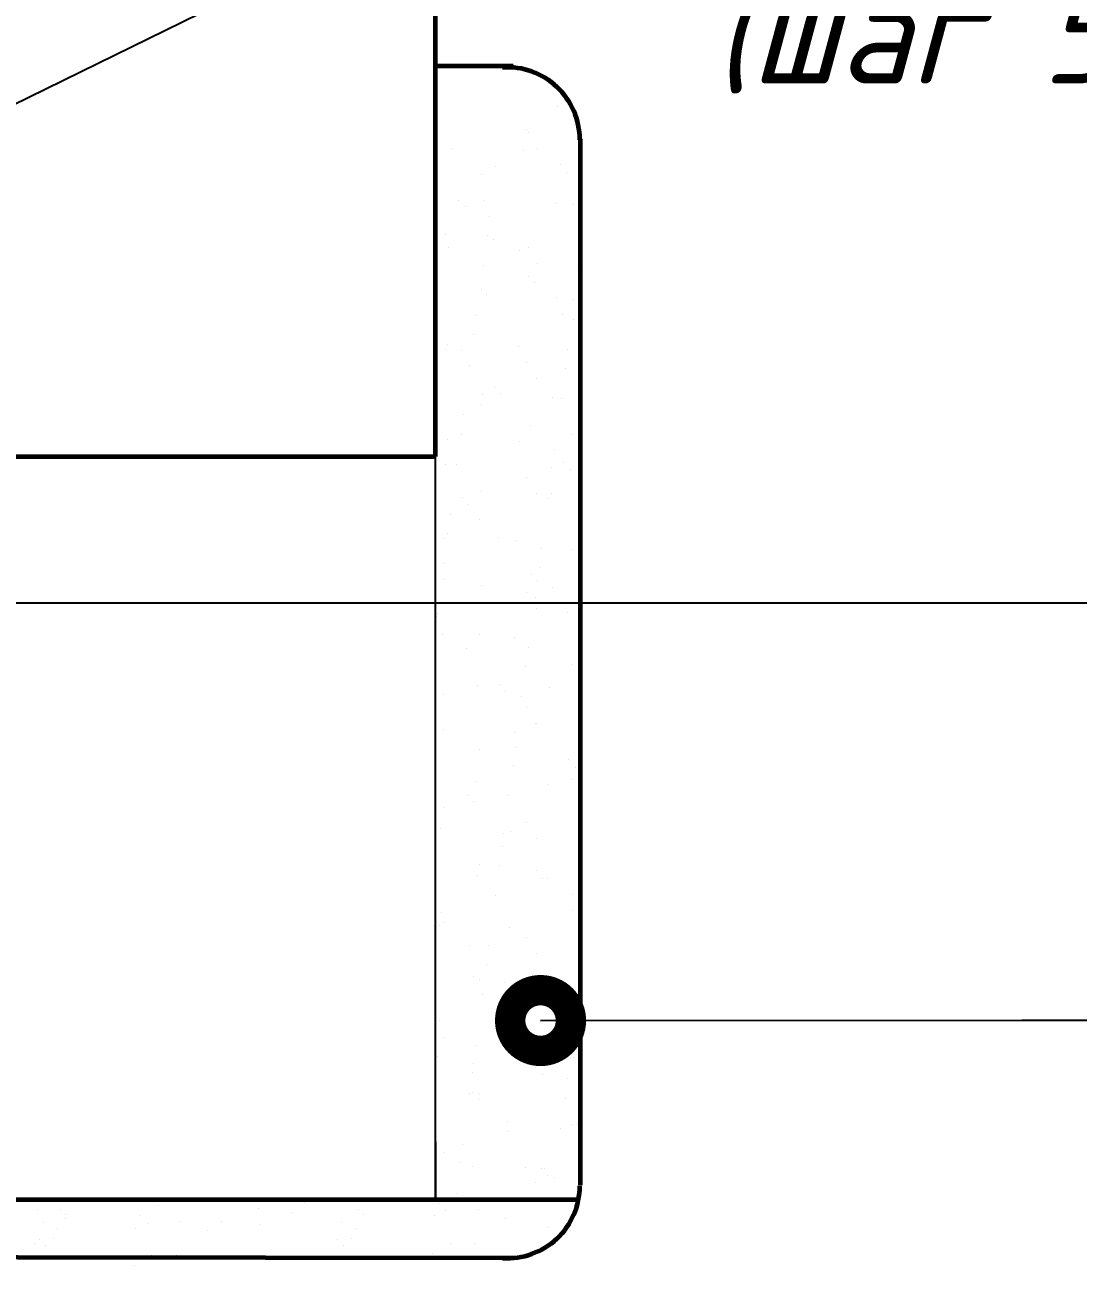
# Paper-space layout '24 (Испр)' of a CAD drawing. Header units: millimetres. Extents: x 215 to 14640, y -3257 to 166.
# Drawn here: x 1590.23 to 1626.48, y -2948.59 to -2905.9 of the extents above; entities that cross this region are included whole.
import ezdxf

# ---------------------------------------------------------------- set-up
doc = ezdxf.new("R2010")
doc.units = ezdxf.units.MM
for name, color, linetype in [('PDF _0', 7, 'Continuous'), ('PDF _Основные линии', 7, 'Continuous'), ('PDF _Текст', 7, 'Continuous')]:
    doc.layers.add(name, color=color, linetype=linetype)
doc.styles.add('PDF ISOCPEUR Italic', font='isocpeui.ttf')

psp = doc.layouts.new('24 (Испр)')

# ---------------------------------------------------------------- linework, layer by layer
at = {"lineweight": 25, "ltscale": 5}
for p, q in [((1584, -2925.795), (1626.779, -2925.795)), ((1607.972, -2940.173), (1624.542, -2940.161)), ((1624.542, -2940.161), (1679.187, -2940.161))]:
    psp.add_line(p, q, dxfattribs=at)
at = {"lineweight": 25, "ltscale": 5, "const_width": 2.09}
psp.add_lwpolyline([(1608.498, -2940.173, 1), (1607.453, -2940.173, 1)], format="xyb", close=True, dxfattribs=at)
at = {"layer": 'PDF _0', "lineweight": 25}
for points in [[(1580.363, -2913.286), (1611.546, -2897.997), (1561.272, -2912.638), (1611.546, -2897.997), (1615.546, -2897.997), (1669.762, -2897.997)], [(1604.355, -2944.344), (1604.355, -2946.345), (1604.355, -2907.317)], [(1608.568, -2908.722), (1608.568, -2908.722)], [(1607.504, -2909.488), (1607.504, -2909.488)], [(1607.547, -2909.615), (1607.547, -2909.615)], [(1604.95, -2910.169), (1604.95, -2910.169)], [(1607.376, -2910.211), (1607.376, -2910.211)], [(1607.887, -2910.169), (1607.887, -2910.169)], [(1606.44, -2910.765), (1606.44, -2910.765)], [(1608.653, -2910.722), (1608.653, -2910.722)], [(1605.929, -2911.062), (1605.929, -2911.062)], [(1608.866, -2910.977), (1608.866, -2910.977)], [(1605.163, -2911.956), (1605.163, -2911.956)], [(1606.057, -2911.956), (1606.057, -2911.956)], [(1608.525, -2912.041), (1608.525, -2912.041)], [(1609.121, -2912.084), (1609.121, -2912.084)], [(1605.376, -2912.169), (1605.376, -2912.169)], [(1606.227, -2912.509), (1606.227, -2912.509)], [(1604.355, -2912.552), (1604.355, -2912.552)], [(1604.695, -2913.105), (1604.695, -2913.105)], [(1606.142, -2913.148), (1606.142, -2913.148)], [(1606.355, -2913.276), (1606.355, -2913.276)], [(1604.823, -2913.573), (1604.823, -2913.573)], [(1607.249, -2913.659), (1607.249, -2913.659)], [(1607.547, -2913.573), (1607.547, -2913.573)], [(1606.014, -2914.169), (1606.014, -2914.169)], [(1607.887, -2914.127), (1607.887, -2914.127)], [(1607.547, -2914.552), (1607.547, -2914.552)], [(1609.249, -2914.34), (1609.249, -2914.34)], [(1605.929, -2915.021), (1605.929, -2915.021)], [(1607.759, -2914.765), (1607.759, -2914.765)], [(1606.099, -2915.191), (1606.099, -2915.191)], [(1608.525, -2915.276), (1608.525, -2915.276)], [(1609.121, -2915.361), (1609.121, -2915.361)], [(1605.759, -2915.914), (1605.759, -2915.914)], [(1608.738, -2915.872), (1608.738, -2915.872)], [(1609.121, -2916.042), (1609.121, -2916.042)], [(1605.674, -2916.553), (1605.674, -2916.553)], [(1604.695, -2917.063), (1604.695, -2917.063)], [(1604.78, -2916.893), (1604.78, -2916.893)], [(1605.248, -2917.106), (1605.248, -2917.106)], [(1607.206, -2916.978), (1607.206, -2916.978)], [(1608.908, -2917.063), (1608.908, -2917.063)], [(1605.546, -2917.617), (1605.546, -2917.617)], [(1607.504, -2917.532), (1607.504, -2917.532)], [(1607.844, -2918.085), (1607.844, -2918.085)], [(1608.823, -2917.744), (1608.823, -2917.744)], [(1606.397, -2918.383), (1606.397, -2918.383)], [(1605.972, -2918.638), (1605.972, -2918.638)], [(1606.61, -2918.596), (1606.61, -2918.596)], [(1608.398, -2918.723), (1608.398, -2918.723)], [(1608.696, -2918.766), (1608.696, -2918.766)], [(1605.333, -2919.319), (1605.333, -2919.319)], [(1605.929, -2918.979), (1605.929, -2918.979)], [(1607.632, -2919.702), (1607.632, -2919.702)], [(1604.78, -2920.17), (1604.78, -2920.17)], [(1605.248, -2920), (1605.248, -2920)], [(1609.079, -2920), (1609.079, -2920)], [(1607.249, -2920.255), (1607.249, -2920.255)], [(1608.44, -2920.511), (1608.44, -2920.511)], [(1604.695, -2921.021), (1604.695, -2921.021)], [(1605.078, -2921.021), (1605.078, -2921.021)], [(1608.781, -2920.979), (1608.781, -2920.979)], [(1607.504, -2921.49), (1607.504, -2921.49)], [(1608.355, -2921.149), (1608.355, -2921.149)], [(1608.994, -2921.192), (1608.994, -2921.192)], [(1605.291, -2922.171), (1605.291, -2922.171)], [(1605.929, -2921.958), (1605.929, -2921.958)], [(1607.844, -2922.043), (1607.844, -2922.043)], [(1608.227, -2922.213), (1608.227, -2922.213)], [(1608.355, -2922.043), (1608.355, -2922.043)], [(1604.865, -2922.766), (1604.865, -2922.766)], [(1605.504, -2922.426), (1605.504, -2922.426)], [(1605.887, -2922.937), (1605.887, -2922.937)], [(1604.652, -2923.575), (1604.652, -2923.575)], [(1604.78, -2923.405), (1604.78, -2923.405)], [(1606.525, -2923.532), (1606.525, -2923.532)], [(1607.121, -2923.66), (1607.121, -2923.66)], [(1608.015, -2923.916), (1608.015, -2923.916)], [(1609.079, -2923.958), (1609.079, -2923.958)], [(1604.652, -2924.426), (1604.652, -2924.426)], [(1607.674, -2924.809), (1607.674, -2924.809)], [(1607.93, -2924.596), (1607.93, -2924.596)], [(1604.652, -2924.98), (1604.652, -2924.98)], [(1605.929, -2925.192), (1605.929, -2925.192)], [(1607.887, -2925.022), (1607.887, -2925.022)], [(1608.398, -2925.277), (1608.398, -2925.277)], [(1607.504, -2925.448), (1607.504, -2925.448)], [(1607.802, -2925.618), (1607.802, -2925.618)], [(1604.44, -2926.171), (1604.44, -2926.171)], [(1607.844, -2926.001), (1607.844, -2926.001)], [(1608.908, -2926.129), (1608.908, -2926.129)], [(1604.397, -2926.256), (1604.397, -2926.256)], [(1604.61, -2926.895), (1604.61, -2926.895)], [(1605.887, -2926.895), (1605.887, -2926.895)], [(1607.078, -2926.98), (1607.078, -2926.98)], [(1605.419, -2927.363), (1605.419, -2927.363)], [(1607.547, -2927.32), (1607.547, -2927.32)], [(1607.461, -2928.001), (1607.461, -2928.001)], [(1609.079, -2927.916), (1609.079, -2927.916)], [(1605.802, -2928.64), (1605.802, -2928.64)], [(1606.568, -2928.597), (1606.568, -2928.597)], [(1608.27, -2928.725), (1608.27, -2928.725)], [(1604.652, -2928.938), (1604.652, -2928.938)], [(1606.78, -2928.852), (1606.78, -2928.852)], [(1607.334, -2929.023), (1607.334, -2929.023)], [(1607.504, -2929.406), (1607.504, -2929.406)], [(1607.802, -2929.959), (1607.802, -2929.959)], [(1607.844, -2929.959), (1607.844, -2929.959)], [(1604.652, -2930.172), (1604.652, -2930.172)], [(1607.078, -2930.257), (1607.078, -2930.257)], [(1605.887, -2930.853), (1605.887, -2930.853)], [(1607.121, -2930.768), (1607.121, -2930.768)], [(1608.951, -2931.193), (1608.951, -2931.193)], [(1607.036, -2931.406), (1607.036, -2931.406)], [(1609.164, -2931.449), (1609.164, -2931.449)], [(1605.759, -2931.959), (1605.759, -2931.959)], [(1608.227, -2932.044), (1608.227, -2932.044)], [(1609.079, -2931.874), (1609.079, -2931.874)], [(1605.461, -2932.427), (1605.461, -2932.427)], [(1606.866, -2932.427), (1606.866, -2932.427)], [(1604.652, -2932.853), (1604.652, -2932.853)], [(1605.674, -2932.64), (1605.674, -2932.64)], [(1607.504, -2933.364), (1607.504, -2933.364)], [(1604.525, -2933.577), (1604.525, -2933.577)], [(1606.695, -2933.747), (1606.695, -2933.747)], [(1606.951, -2933.662), (1606.951, -2933.662)], [(1606.653, -2934.172), (1606.653, -2934.172)], [(1607.844, -2933.917), (1607.844, -2933.917)], [(1605.887, -2934.811), (1605.887, -2934.811)], [(1606.568, -2934.853), (1606.568, -2934.853)], [(1607.844, -2935.024), (1607.844, -2935.024)], [(1605.802, -2935.194), (1605.802, -2935.194)], [(1608.057, -2935.279), (1608.057, -2935.279)], [(1608.227, -2935.279), (1608.227, -2935.279)], [(1606.44, -2935.875), (1606.44, -2935.875)], [(1609.079, -2935.832), (1609.079, -2935.832)], [(1609.079, -2936.386), (1609.079, -2936.386)], [(1604.567, -2936.471), (1604.567, -2936.471)], [(1604.652, -2936.811), (1604.652, -2936.811)], [(1604.482, -2936.896), (1604.482, -2936.896)], [(1606.908, -2936.981), (1606.908, -2936.981)], [(1605.546, -2937.577), (1605.546, -2937.577)], [(1606.185, -2937.577), (1606.185, -2937.577)], [(1607.504, -2937.322), (1607.504, -2937.322)], [(1607.844, -2937.875), (1607.844, -2937.875)], [(1606.099, -2938.258), (1606.099, -2938.258)], [(1605.674, -2938.641), (1605.674, -2938.641)], [(1605.887, -2938.769), (1605.887, -2938.769)], [(1606.738, -2938.854), (1606.738, -2938.854)], [(1608.1, -2938.726), (1608.1, -2938.726)], [(1609.334, -2938.769), (1609.334, -2938.769)], [(1605.972, -2939.28), (1605.972, -2939.28)], [(1606.951, -2939.067), (1606.951, -2939.067)], [(1609.249, -2939.407), (1609.249, -2939.407)], [(1607.712, -2939.654), (1607.712, -2939.654)], [(1609.036, -2939.79), (1609.036, -2939.79)], [(1604.482, -2940.173), (1604.482, -2940.173)], [(1606.951, -2940.259), (1606.951, -2940.259)], [(1607.972, -2940.173), (1607.972, -2940.173)], [(1609.121, -2940.471), (1609.121, -2940.471)], [(1604.652, -2940.769), (1604.652, -2940.769)], [(1605.759, -2941.025), (1605.759, -2941.025)], [(1604.44, -2941.408), (1604.44, -2941.408)], [(1607.461, -2941.28), (1607.461, -2941.28)], [(1609.121, -2941.45), (1609.121, -2941.45)], [(1605.631, -2941.961), (1605.631, -2941.961)], [(1605.674, -2941.663), (1605.674, -2941.663)], [(1607.802, -2941.791), (1607.802, -2941.791)], [(1609.334, -2941.663), (1609.334, -2941.663)], [(1608.057, -2942.046), (1608.057, -2942.046)], [(1608.908, -2942.174), (1608.908, -2942.174)], [(1605.546, -2942.684), (1605.546, -2942.684)], [(1605.631, -2942.642), (1605.631, -2942.642)], [(1605.887, -2942.727), (1605.887, -2942.727)], [(1608.823, -2942.855), (1608.823, -2942.855)], [(1605.844, -2942.897), (1605.844, -2942.897)], [(1604.355, -2943.578), (1604.355, -2943.578)], [(1606.823, -2943.663), (1606.823, -2943.663)], [(1606.823, -2944.004), (1606.823, -2944.004)], [(1608.653, -2943.876), (1608.653, -2943.876)], [(1609.036, -2943.748), (1609.036, -2943.748)], [(1609.249, -2943.748), (1609.249, -2943.748)], [(1605.291, -2944.429), (1605.291, -2944.429)], [(1604.652, -2944.727), (1604.652, -2944.727)], [(1605.206, -2945.068), (1605.206, -2945.068)], [(1605.631, -2945.195), (1605.631, -2945.195)], [(1607.461, -2945.238), (1607.461, -2945.238)], [(1608.015, -2945.281), (1608.015, -2945.281)], [(1608.1, -2945.281), (1608.1, -2945.281)], [(1607.802, -2945.749), (1607.802, -2945.749)], [(1608.227, -2945.493), (1608.227, -2945.493)], [(1608.44, -2945.578), (1608.44, -2945.578)], [(1605.078, -2946.132), (1605.078, -2946.132)], [(1608.355, -2946.259), (1608.355, -2946.259)], [(1590.675, -2946.685), (1590.675, -2946.685)], [(1591.455, -2946.685), (1591.455, -2946.685)], [(1594.817, -2946.551), (1594.817, -2946.551)], [(1598.268, -2946.642), (1598.268, -2946.642)], [(1599.843, -2946.43), (1599.843, -2946.43)], [(1601.716, -2946.685), (1601.716, -2946.685)], [(1604.482, -2946.472), (1604.482, -2946.472)], [(1605.844, -2946.685), (1605.844, -2946.685)], [(1609.206, -2946.6), (1609.206, -2946.6)], [(1590.859, -2947.111), (1590.859, -2947.111)], [(1591.612, -2946.983), (1591.612, -2946.983)], [(1591.625, -2946.855), (1591.625, -2946.855)], [(1594.221, -2946.891), (1594.221, -2946.891)], [(1595.583, -2947.104), (1595.583, -2947.104)], [(1596.992, -2947.104), (1596.992, -2947.104)], [(1599.418, -2946.77), (1599.418, -2946.77)], [(1601.12, -2947.111), (1601.12, -2947.111)], [(1601.886, -2946.855), (1601.886, -2946.855)], [(1604.312, -2946.898), (1604.312, -2946.898)], [(1604.695, -2946.728), (1604.695, -2946.728)], [(1606.78, -2946.983), (1606.78, -2946.983)], [(1591.37, -2947.323), (1591.37, -2947.323)], [(1594.051, -2947.317), (1594.051, -2947.317)], [(1594.434, -2947.147), (1594.434, -2947.147)], [(1596.52, -2947.402), (1596.52, -2947.402)], [(1598.354, -2947.196), (1598.354, -2947.196)], [(1601.631, -2947.323), (1601.631, -2947.323)], [(1608.227, -2947.281), (1608.227, -2947.281)], [(1590.548, -2947.834), (1590.548, -2947.834)], [(1590.732, -2947.706), (1590.732, -2947.706)], [(1590.944, -2947.919), (1590.944, -2947.919)], [(1591.2, -2947.664), (1591.2, -2947.664)], [(1600.992, -2947.706), (1600.992, -2947.706)], [(1601.205, -2947.919), (1601.205, -2947.919)], [(1601.46, -2947.664), (1601.46, -2947.664)], [(1604.865, -2947.834), (1604.865, -2947.834)], [(1605.716, -2947.834), (1605.716, -2947.834)], [(1594.604, -2948.253), (1594.604, -2948.253)], [(1595.456, -2948.253), (1595.456, -2948.253)], [(1604.269, -2948.175), (1604.269, -2948.175)], [(1594.009, -2948.594), (1594.009, -2948.594)]]:
    psp.add_lwpolyline(points, dxfattribs=at)
at = {"layer": 'PDF _Основные линии', "lineweight": 60}
for points in [[(1604.355, -2920.754), (1604.355, -2881.684)], [(1604.355, -2907.317), (1607.036, -2907.317)], [(1609.334, -2909.828), (1609.334, -2945.834)], [(1569.924, -2920.754), (1585.586, -2920.754), (1589.416, -2920.754), (1604.355, -2920.754)], [(1609.291, -2946.345), (1604.355, -2946.345), (1581.415, -2946.345), (1581.457, -2948.302), (1607.036, -2948.345)]]:
    psp.add_lwpolyline(points, dxfattribs=at)
for centre, start, end in [((1606.837, -2909.855), 0, 93.8452), ((1606.837, -2945.862), 266.1548, 360)]:
    psp.add_arc(centre, 2.49, start, end, dxfattribs=at)

# ---------------------------------------------------------------- texts
at = {"layer": 'PDF _Текст', "insert": (1613.883, -2900.508), "char_height": 3.49992, "width": 66.3359, "attachment_point": 4, "style": 'PDF ISOCPEUR Italic'}
psp.add_mtext('Саморез 3,5х55\\Pс дюбелем 5х30\\P(шаг 500 мм) ', dxfattribs=at)

doc.saveas('drawing.dxf')
